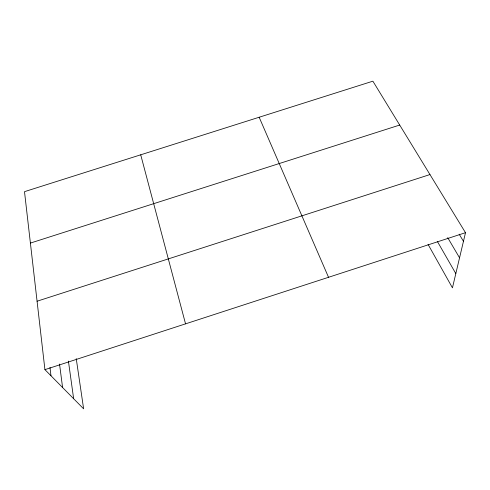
<?xml version="1.0" encoding="UTF-8"?>
<svg xmlns="http://www.w3.org/2000/svg" width="490" height="490" viewBox="0 0 490 490"><rect width="100%" height="100%" fill="white"/><g stroke="black" fill="none" stroke-linecap="round" stroke-linejoin="round"><path stroke-width="0.73" d="M76.238 358.637L83.625 408.825L44.927 369.644L24.5 191.664L372.884 81.175L465.5 232.689L452.448 287.838L428.07 244.4M44.927 369.644L465.5 232.689M37.075 301.215L429.969 174.556M30.405 243.077L399.705 125.048M459.167 234.177L463.46 241.3M447.707 237.656L459.553 257.814M437.466 241.595L455.816 273.591M259.161 117.239L328.527 277.291M140.716 154.803L185.545 323.853M68.416 361.093L73.647 398.725M59.535 364.052L62.585 387.523M49.986 367.42L50.984 375.781"/></g></svg>
